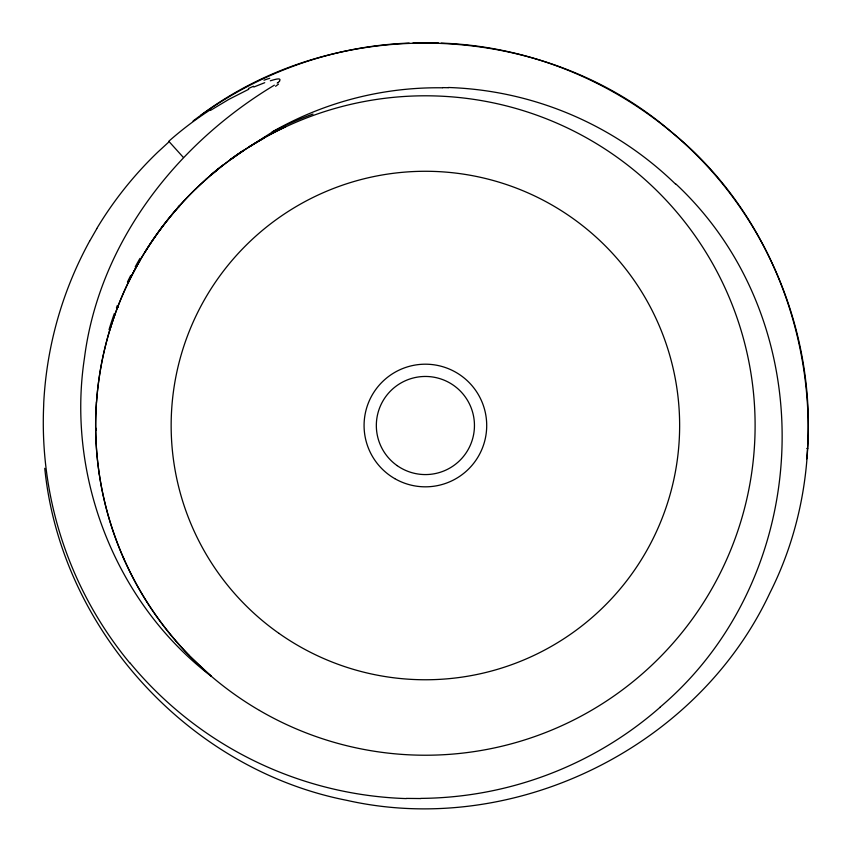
<?xml version="1.0" encoding="UTF-8"?>
<svg xmlns="http://www.w3.org/2000/svg" width="851" height="851" viewBox="0 0 851 851"><rect width="100%" height="100%" fill="white"/><g stroke="black" fill="none" stroke-linecap="round" stroke-linejoin="round"><path stroke-width="1.28" d="M806.716 458.87C816.928 352.261 778.697 242.641 705.681 164.488C637.825 91.589 540.821 46.465 441.158 43.103M96.471 402.587L97.28 393.066A330.401 330.06 44.8 0 1 195.528 189.06M89.578 241.28L96.812 228.674M274.373 85.174C176.327 144.053 99.173 242.631 84.43 358.197C66.357 476.794 115.736 603.338 211.346 676.3L188.975 655.344M279.447 81.164C282.575 76.622 272.373 80.249 270.32 80.802M195.56 189.103L197.028 187.688A330.401 330.05 -44.3 0 1 264.182 138.075M205.548 179.784L207.25 178.274M659.855 707.351C814.981 576.233 825.034 323.157 675.609 183.731M278 82.462L277.213 83.09M193.092 120.991C255.045 74.005 331.358 45.965 409.14 43.082M200.634 115.385C337.613 12.914 542.268 20.19 671.62 132.139C804.312 240.056 847.022 440.318 769.868 592.977C697.437 747.923 513.568 838.012 346.729 800.323C188.496 769.251 60.708 628.783 44.763 468.316M210.399 110.449L228.898 99.344L248.747 89.27M272.214 132.128L248.375 147.351L261.8 139.256M253.8 87.025L264.725 82.685M412.98 42.975L438.595 42.975M420.915 798.546L406.342 798.408M806.844 448.445L807.737 448.445M442.658 87.61L448.434 87.727M183.401 157.467L169.158 141.691L157.892 152.042A369.6 369.483 -60.9 0 0 96.727 228.632M168.785 141.266A348.548 347.857 -52.9 0 1 210.08 109.949M248.418 88.515A230.589 218.824 -34 0 1 253.492 86.259M263.991 80.207A107.694 92.014 -28.5 0 1 269.746 78.292M279.564 81.228A15.265 10.659 -23.6 0 1 278.107 82.536M278.522 84.089A53.783 35.742 -25 0 1 275.575 86.281M210.888 175.274A330.401 330.05 -47.7 0 1 218.356 169.072M230.866 159.477A330.401 330.05 -47.7 0 1 242.812 151.159M117.47 307.754A330.401 330.06 45.7 0 1 118.342 305.498A330.401 330.06 8 0 0 117.449 307.69M159.733 230.217A330.401 330.06 45.7 0 1 161.169 228.259M178.114 207.378A330.401 330.06 45.7 0 1 179.795 205.485M189.06 655.259A330.401 330.06 2.8 0 1 96.397 402.576M124.374 560.011A330.401 330.05 -44.1 0 1 123.395 557.799M99.344 474.018A330.401 330.05 -44.1 0 1 98.993 471.624M95.812 430.5A330.401 330.05 -44.1 0 1 95.78 428.074M261.704 139.096A330.401 330.05 61.3 0 1 285.425 126.82M312.966 114.055A330.379 330.039 3.5 0 0 272.139 131.979A332.645 332.315 47.7 0 1 442.648 87.802M109.034 329.667A330.379 330.039 0.4 0 1 114.353 313.487M116.449 307.775A330.379 330.039 0.4 0 1 117.321 305.498M127.459 282.043A330.379 330.039 0.4 0 1 130.682 275.49M135.213 266.863A330.379 330.039 0.4 0 1 139.989 258.374M162.02 227.249A330.401 330.06 8 0 1 163.488 225.313M178.253 207.367A330.401 330.06 8 0 1 179.933 205.485M109.832 329.89A330.401 330.06 6.7 0 1 115.193 313.764M117.31 308.073A330.401 330.06 6.7 0 1 118.183 305.807M128.363 282.436A330.401 330.06 6.7 0 1 140.319 259.927M145.33 251.598A330.401 330.06 6.7 0 1 179.561 205.889M210.452 175.178A330.401 330.05 47.3 0 1 222.685 165.2M230.451 159.35A330.401 330.05 47.3 0 1 243.429 150.34M448.445 87.493A342.262 341.985 83.3 0 1 675.386 183.954M659.929 707.426A367.441 367.302 36.6 0 1 420.915 798.387M406.331 798.589A373.759 373.663 72.9 0 1 129.778 662.642M129.607 662.78A377.291 377.227 -69.1 0 1 43.656 406.012L43.752 402.587A376.567 376.536 -55.7 0 1 89.546 241.258M394.736 478.613A61.315 61.315 0 0 0 486.708 425.511A61.315 61.315 0 0 0 394.736 372.408A61.315 61.315 0 0 0 394.736 478.613M279 633.389A254.247 254.247 0 0 0 678.609 448.36A254.247 254.247 0 0 0 318.572 194.805A254.247 254.247 0 0 0 279 633.389M259.459 710.425A329.709 329.709 0 0 0 755.103 426.766A329.709 329.709 0 0 0 261.619 139.351A329.709 329.709 0 0 0 259.459 710.425M397.151 465.625A49.05 49.05 0 0 0 474.252 429.925A49.05 49.05 0 0 0 404.778 381.003A49.05 49.05 0 0 0 397.151 465.625"/></g></svg>
